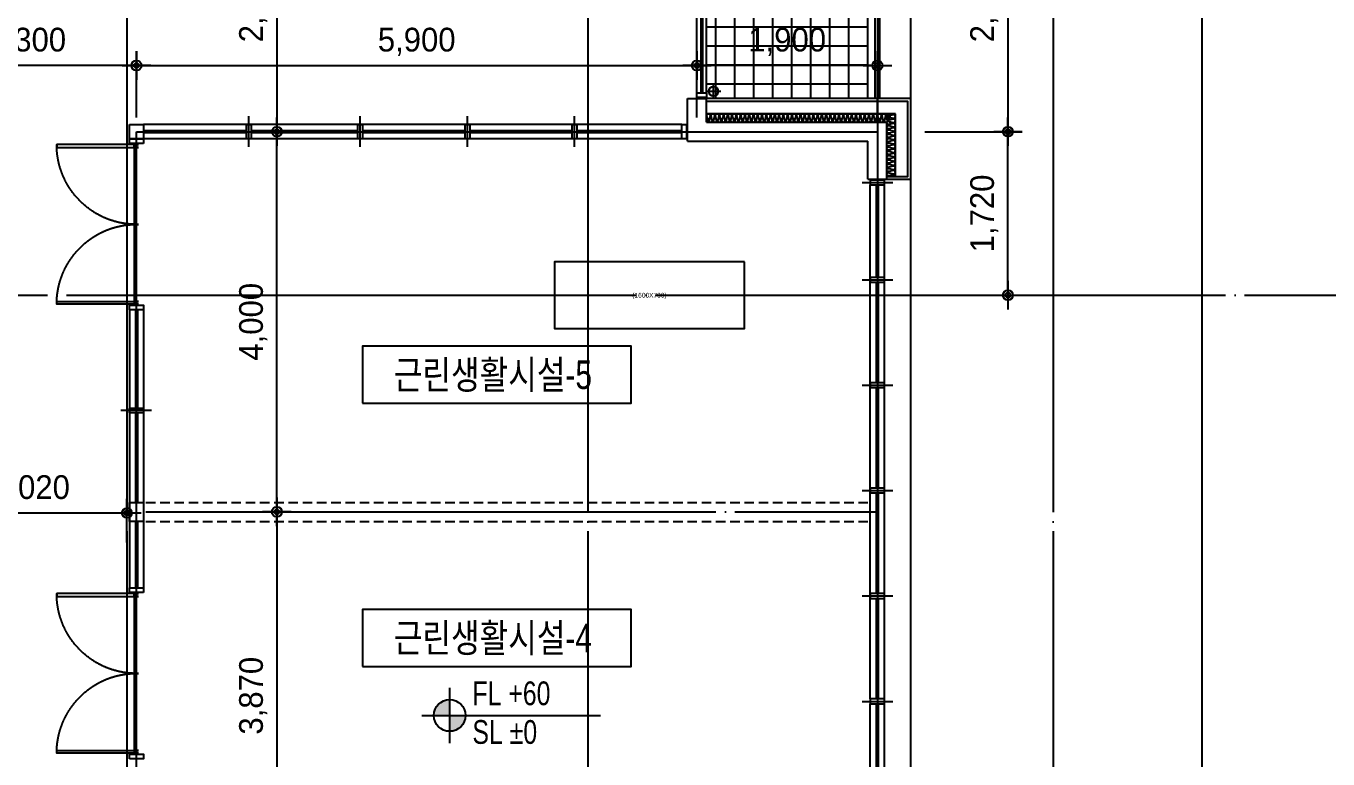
# Model space of a CAD drawing. Header units: millimetres. Extents: x 0 to 1390178, y 0 to 110113.
# Drawn here: x 555010 to 568715, y 31801 to 39513 of the extents above; entities that cross this region are included whole.
import ezdxf
from ezdxf.enums import TextEntityAlignment as Align
from ezdxf.xclip import XClip

# ---------------------------------------------------------------- set-up
doc = ezdxf.new("R2010")
doc.units = ezdxf.units.MM
doc.header["$LTSCALE"] = 100
doc.header["$XCLIPFRAME"] = 0
for name, pattern in [('X - 평면도$0$CEN', [62, 60, -1, 0, -1]), ('X - 평면도$0$H1', [1, 0.5, -0.5]), ('X - 평면도$0$HID', [1.5, 1, -0.5])]:
    doc.linetypes.add(name, pattern=pattern)
doc.layers.get('DEFPOINTS').update_dxf_attribs({"color": 145})
for name, color, linetype in [('AA-MKXS', 7, 'Continuous'), ('AA-XXXX-SYMB', 7, 'Continuous'), ('AA-XXXX-TEXT', 3, 'Continuous'), ('DIM', 7, 'Continuous'), ('ROM', 7, 'Continuous'), ('X - 평면도$0$00-피난사다리', 8, 'Continuous'), ('X - 평면도$0$A-CEN', 1, 'X - 평면도$0$CEN'), ('X - 평면도$0$A-grid', 7, 'Continuous'), ('X - 평면도$0$A-INS', 9, 'Continuous'), ('X - 평면도$0$A-TILE', 253, 'Continuous'), ('X - 평면도$0$AA-DWXM-DOOR', 4, 'Continuous'), ('X - 평면도$0$AA-DWXM-WIND', 4, 'Continuous'), ('X - 평면도$0$AA-EL-PCN4', 4, 'Continuous'), ('X - 평면도$0$AA-EL-PCN8', 8, 'Continuous'), ('X - 평면도$0$AA-FLXS-OTHR', 4, 'Continuous'), ('X - 평면도$0$AA-WAXM-CONC', 2, 'Continuous'), ('X - 평면도$0$AA-XXXX-CNTL', 1, 'X - 평면도$0$CEN'), ('X - 평면도$0$AA-XXXX-FINL', 6, 'Continuous'), ('X - 평면도$0$CEN', 1, 'X - 평면도$0$CEN'), ('X - 평면도$0$HID', 7, 'X - 평면도$0$HID'), ('X - 평면도$0$칸막이', 7, 'X - 평면도$0$HID')]:
    doc.layers.add(name, color=color, linetype=linetype)
doc.layers.add('X - 평면도$0$A-door', color=4, linetype='Continuous', lineweight=25)
doc.layers.add('X - 평면도$0$AA-GUIDE-실명', color=125, linetype='Continuous', plot=False)
doc.layers.add('X - 평면도$0$DEFPOINT', color=163, linetype='Continuous', plot=False)
doc.styles.add('HAUD01', font='Dotum.ttf')
doc.styles.add('X - 평면도$0$HAUD01', font='Dotum.ttf')
doc.styles.add('X - 평면도$0$STANDARD', font='Dotum.ttf')
doc.dimstyles.new('HAUD-80', dxfattribs={"dimscale": 100, "dimtxt": 2.5, "dimasz": 0.5, "dimexe": 0, "dimexo": 1.5, "dimgap": 1, "dimtad": 1, "dimdec": 0, "dimdsep": 46, "dimlunit": 6, "dimtxsty": 'HAUD01', "dimblk": 'Z_DOT', "dimcen": 2.5, "dimdle": 1.5, "dimclrd": 7, "dimclre": 7, "dimclrt": 4, "dimadec": 0, "dimazin": 0, "dimtfac": 1, "dimtdec": 0, "dimtix": 1, "dimtmove": 2, "dimatfit": 3, "dimfxl": 1, "dimtvp": 1, "dimtolj": 1, "dimtzin": 0, "dimarcsym": 0})

# ---------------------------------------------------------------- blocks, each defined once
blk = doc.blocks.new('X - 평면도$0$2F PL')
at = {"layer": 'X - 평면도$0$AA-WAXM-CONC'}
for p, q in [((-5417, 20991), (-5417, 21441)), ((-5417, 21441), (-5217, 21441)), ((-5217, 21191), (-5217, 21441)), ((-5217, 21191), (-3317, 21191)), ((-3317, 20591), (-3317, 21191)), ((-5417, 20991), (-3517, 20991)), ((-3517, 20591), (-3517, 20991)), ((-3517, 20591), (-3317, 20591))]:
    blk.add_line(p, q, dxfattribs=at)
blk = doc.blocks.new('X - 평면도$0$2F_COL')
at = {"layer": 'X - 평면도$0$AA-WAXM-CONC'}
blk.add_lwpolyline([(-48178, -36177), (-50178, -36177), (-50178, -36877), (-48178, -36877)], close=True, dxfattribs=at)
at = {"layer": 'X - 평면도$0$DEFPOINT', "style": 'X - 평면도$0$STANDARD'}
blk.add_text('(1600X700)', height=50, dxfattribs=at).set_placement((-49178, -36527), align=Align.MIDDLE_CENTER)
blk = doc.blocks.new('X - 평면도$0$A$C5FB3742D')
at = {"layer": 'X - 평면도$0$AA-DWXM-DOOR', "color": 8}
for p, q in [((40, 640), (644, 640)), ((55, 600), (665, 600)), ((55, 540), (665, 540))]:
    blk.add_line(p, q, dxfattribs=at)
at = {"layer": 'X - 평면도$0$AA-DWXM-DOOR'}
for points in [[(680, 1280), (680, 640), (644, 640), (644, 1280), (680, 1280)], [(10, 640), (10, 540), (55, 540), (55, 600), (40, 600), (40, 640), (10, 640)], [(710, 640), (710, 540), (665, 540), (665, 600), (680, 600), (680, 640), (710, 640)]]:
    blk.add_lwpolyline(points, dxfattribs=at)
blk.add_arc((680, 640), 640, 90, 180, dxfattribs=at)
at = {"layer": 'X - 평면도$0$DEFPOINT'}
for p, q in [((0, 640), (0, 540)), ((720, 640), (720, 540))]:
    blk.add_line(p, q, dxfattribs=at)
blk = doc.blocks.new('X - 평면도$0$A$Ca3206710')
at = {"layer": 'X - 평면도$0$00-피난사다리', "linetype": 'X - 평면도$0$HID'}
for p, q in [((730, 350), (0, -350)), ((730, -350), (0, 350))]:
    blk.add_line(p, q, dxfattribs=at)
blk.add_lwpolyline([(730, -350), (0, -350), (0, 350), (730, 350)], close=True, dxfattribs=at)
blk.add_lwpolyline([(671, -320), (59, -320, -0.418138), (30, -291), (30, 291, -0.418138), (59, 320), (671, 320, -0.311699), (700, 291), (700, -291, -0.314159)], format="xyb", close=True, dxfattribs=at)
blk.add_circle((378, 0), 325, dxfattribs=at)
blk = doc.blocks.new('X - 평면도$0$A$Cf7d3a06a')
at = {"layer": 'X - 평면도$0$A-TILE'}
for p, q in [((-2050, 1960), (-2050, 2000)), ((-1850, 1960), (-1850, 2000)), ((-1650, 1960), (-1650, 2000)), ((-450, 1950), (-1510, 1950)), ((-1450, 0), (-1450, 2000)), ((-1250, 0), (-1250, 2000)), ((-1050, 0), (-1050, 2000)), ((-850, 0), (-850, 2000)), ((-650, 0), (-650, 2000)), ((-450, 1750), (-1545, 1750)), ((-450, 1550), (-1659, 1550)), ((-1650, 0), (-1650, 1561)), ((-1850, 0), (-1850, 1395)), ((-2050, 0), (-2050, 1328)), ((-450, 1350), (-1956, 1350)), ((-450, 1150), (-2150, 1150)), ((-450, 950), (-2150, 950)), ((-450, 750), (-2150, 750)), ((-450, 550), (-2150, 550)), ((-450, 350), (-2150, 350)), ((-450, 150), (-2150, 150))]:
    blk.add_line(p, q, dxfattribs=at)
at = {"layer": 'X - 평면도$0$AA-DWXM-WIND', "color": 8}
for p, q in [((-2250, 60), (-2250, 1290)), ((-2150, 60), (-2150, 1290))]:
    blk.add_line(p, q, dxfattribs=at)
at = {"layer": 'X - 평면도$0$AA-DWXM-WIND'}
for p, q in [((-2210, 1290), (-2210, 60)), ((-2190, 1290), (-2190, 60))]:
    blk.add_line(p, q, dxfattribs=at)
blk.add_lwpolyline([(-2150, 60), (-2150, 10), (-2250, 10), (-2250, 60)], close=True, dxfattribs=at)
at = {"layer": 'X - 평면도$0$AA-EL-PCN4'}
for p, q in [((-450, 0), (-450, 2000)), ((-375, 0), (-375, 2000)), ((-325, 0), (-325, 2000)), ((0, 0), (0, 2000))]:
    blk.add_line(p, q, dxfattribs=at)
at = {"xscale": -1}
blk.add_blockref('X - 평면도$0$A$Ca3206710', (-1050, 1237, 0), dxfattribs=at)
at = {"layer": 'X - 평면도$0$AA-WAXM-CONC', "xscale": -1, "rotation": 270}
blk.add_blockref('X - 평면도$0$A$C5FB3742D', (-2790, 1280), dxfattribs=at)
blk = doc.blocks.new('X - 평면도$0$A$C14A644CA')
at = {"layer": 'X - 평면도$0$AA-FLXS-OTHR', "color": 1}
for p, q in [((75, 0), (-75, 0)), ((0, -75), (0, 75))]:
    blk.add_line(p, q, dxfattribs=at)
at = {"layer": 'X - 평면도$0$AA-FLXS-OTHR'}
blk.add_circle((0, 0), 50, dxfattribs=at)
at = {"layer": 'X - 평면도$0$AA-GUIDE-실명', "style": 'X - 평면도$0$HAUD01'}
blk.add_text('Ø100', height=20, dxfattribs=at).set_placement((0, 0), align=Align.MIDDLE_CENTER)
blk = doc.blocks.new('*U1016')
at = {"layer": 'X - 평면도$0$A-door', "color": 9}
for p, q in [((-850, 20), (850, 20)), ((-850, -20), (850, -20))]:
    blk.add_line(p, q, dxfattribs=at)
at = {"layer": 'X - 평면도$0$A-door', "linetype": 'X - 평면도$0$H1'}
for points in [[(-840, -25), (-840, 840), (-810, 840), (-810, -25)], [(840, -25), (840, 840), (810, 840), (810, -25)]]:
    blk.add_lwpolyline(points, close=True, dxfattribs=at)
at = {"layer": 'X - 평면도$0$A-door'}
for points in [[(-900, -75), (-850, -75), (-850, 75), (-900, 75)], [(-840, 25), (-840, -840), (-810, -840), (-810, 25)], [(840, 25), (840, -840), (810, -840), (810, 25)], [(850, 75), (850, -75), (900, -75), (900, 75)]]:
    blk.add_lwpolyline(points, close=True, dxfattribs=at)
for centre in [(-825, 0), (825, 0)]:
    blk.add_circle(centre, 5, dxfattribs=at)
at = {"layer": 'X - 평면도$0$A-door', "color": 1, "linetype": 'X - 평면도$0$H1'}
for centre, start, end in [((-840, 0), 0, 90), ((840, 0), 90, 180)]:
    blk.add_arc(centre, 840, start, end, dxfattribs=at)
at = {"layer": 'X - 평면도$0$A-door', "color": 1}
for centre, start, end in [((-840, 0), 270, 0), ((840, 0), 180, 270)]:
    blk.add_arc(centre, 840, start, end, dxfattribs=at)
blk = doc.blocks.new('X - 평면도', base_point=(-475.4, -286.7))
at = {"layer": 'X - 평면도$0$A-CEN', "color": 5}
blk.add_line((837072, 68689.6), (837072, 22495.2), dxfattribs=at)
at = {"layer": 'X - 평면도$0$A-INS'}
for p, q in [((835412, 54483.1), (833418.3, 54483.1)), ((835412, 53823.1), (835412, 54483.1))]:
    blk.add_line(p, q, dxfattribs=at)
for points in [[(833422, 54393.1, 0.5248557), (833438.8, 54417.5), (833427.7, 54458.7, -1.4491979), (833461.3, 54458.7), (833450.2, 54417.5, 0.5248557), (833467, 54393.1, 0.5248557), (833483.8, 54417.5), (833472.7, 54458.7, -1.4491979), (833506.3, 54458.7), (833495.2, 54417.5, 0.5248557), (833512, 54393.1, 0.5248557), (833528.8, 54417.5), (833517.7, 54458.7, -1.4491979), (833551.3, 54458.7), (833540.2, 54417.5, 0.5248557), (833557, 54393.1, 0.5248557), (833573.8, 54417.5), (833562.7, 54458.7, -1.4491979), (833596.3, 54458.7), (833585.2, 54417.5, 0.5248557), (833602, 54393.1, 0.5248557), (833618.8, 54417.5), (833607.7, 54458.7, -1.4491979), (833641.3, 54458.7), (833630.2, 54417.5, 0.5248557), (833647, 54393.1, 0.5248557), (833663.8, 54417.5), (833652.7, 54458.7, -1.4491979), (833686.3, 54458.7), (833675.2, 54417.5, 0.5248557), (833692, 54393.1, 0.5248557), (833708.8, 54417.5), (833697.7, 54458.7, -1.4491979), (833731.3, 54458.7), (833720.2, 54417.5, 0.5248557), (833737, 54393.1, 0.5248557), (833753.8, 54417.5), (833742.7, 54458.7, -1.4491979), (833776.3, 54458.7), (833765.2, 54417.5, 0.5248557), (833782, 54393.1, 0.5248557), (833798.8, 54417.5), (833787.7, 54458.7, -1.4491979), (833821.3, 54458.7), (833810.2, 54417.5, 0.5248557), (833827, 54393.1, 0.5248557), (833843.8, 54417.5), (833832.7, 54458.7, -1.4491979), (833866.3, 54458.7), (833855.2, 54417.5, 0.5248557), (833872, 54393.1, 0.5248557), (833888.8, 54417.5), (833877.7, 54458.7, -1.4491979), (833911.3, 54458.7), (833900.2, 54417.5, 0.5248557), (833917, 54393.1, 0.5248557), (833933.8, 54417.5), (833922.7, 54458.7, -1.4491979), (833956.3, 54458.7), (833945.2, 54417.5, 0.5248557), (833962, 54393.1, 0.5248557), (833978.8, 54417.5), (833967.7, 54458.7, -1.4491979), (834001.3, 54458.7), (833990.2, 54417.5, 0.5248557), (834007, 54393.1, 0.5248557), (834023.8, 54417.5), (834012.7, 54458.7, -1.4491979), (834046.3, 54458.7), (834035.2, 54417.5, 0.5248557), (834052, 54393.1, 0.5248557), (834068.8, 54417.5), (834057.7, 54458.7, -1.4491979), (834091.3, 54458.7), (834080.2, 54417.5, 0.5248557), (834097, 54393.1, 0.5248557), (834113.8, 54417.5), (834102.7, 54458.7, -1.4491979), (834136.3, 54458.7), (834125.2, 54417.5, 0.5248557), (834142, 54393.1, 0.5248557), (834158.8, 54417.5), (834147.7, 54458.7, -1.4491979), (834181.3, 54458.7), (834170.2, 54417.5, 0.5248557), (834187, 54393.1, 0.5248557), (834203.8, 54417.5), (834192.7, 54458.7, -1.4491979), (834226.3, 54458.7), (834215.2, 54417.5, 0.5248557), (834232, 54393.1, 0.5248557), (834248.8, 54417.5), (834237.7, 54458.7, -1.4491979), (834271.3, 54458.7), (834260.2, 54417.5, 0.5248557), (834277, 54393.1, 0.5248557), (834293.8, 54417.5), (834282.7, 54458.7, -1.4491979), (834316.3, 54458.7), (834305.2, 54417.5, 0.5248557), (834322, 54393.1, 0.5248557), (834338.8, 54417.5), (834327.7, 54458.7, -1.4491979), (834361.3, 54458.7), (834350.2, 54417.5, 0.5248557), (834367, 54393.1, 0.5248557), (834383.8, 54417.5), (834372.7, 54458.7, -1.4491979), (834406.3, 54458.7), (834395.2, 54417.5, 0.5248557), (834412, 54393.1, 0.5248557), (834428.8, 54417.5), (834417.7, 54458.7, -1.4491979), (834451.3, 54458.7), (834440.2, 54417.5, 0.5248557), (834457, 54393.1, 0.5248557), (834473.8, 54417.5), (834462.7, 54458.7, -1.4491979), (834496.3, 54458.7), (834485.2, 54417.5, 0.5248557), (834502, 54393.1, 0.5248557), (834518.8, 54417.5), (834507.7, 54458.7, -1.4491979), (834541.3, 54458.7), (834530.2, 54417.5, 0.5248557), (834547, 54393.1, 0.5248557), (834563.8, 54417.5), (834552.7, 54458.7, -1.4491979), (834586.3, 54458.7), (834575.2, 54417.5, 0.5248557), (834592, 54393.1, 0.5248557), (834608.8, 54417.5), (834597.7, 54458.7, -1.4491979), (834631.3, 54458.7), (834620.2, 54417.5, 0.5248557), (834637, 54393.1, 0.5248557), (834653.8, 54417.5), (834642.7, 54458.7, -1.4491979), (834676.3, 54458.7), (834665.2, 54417.5, 0.5248557), (834682, 54393.1, 0.5248557), (834698.8, 54417.5), (834687.7, 54458.7, -1.4491979), (834721.3, 54458.7), (834710.2, 54417.5, 0.5248557), (834727, 54393.1, 0.5248557), (834743.8, 54417.5), (834732.7, 54458.7, -1.4491979), (834766.3, 54458.7), (834755.2, 54417.5, 0.5248557), (834772, 54393.1, 0.5248557), (834788.8, 54417.5), (834777.7, 54458.7, -1.4491979), (834811.3, 54458.7), (834800.2, 54417.5, 0.5248557), (834817, 54393.1, 0.5248557), (834833.8, 54417.5), (834822.7, 54458.7, -1.4491979), (834856.3, 54458.7), (834845.2, 54417.5, 0.5248557), (834862, 54393.1, 0.5248557), (834878.8, 54417.5), (834867.7, 54458.7, -1.4491979), (834901.3, 54458.7), (834890.2, 54417.5, 0.5248557), (834907, 54393.1, 0.5248557), (834923.8, 54417.5), (834912.7, 54458.7, -1.4491979), (834946.3, 54458.7), (834935.2, 54417.5, 0.5248557), (834952, 54393.1, 0.5248557), (834968.8, 54417.5), (834957.7, 54458.7, -1.4491979), (834991.3, 54458.7), (834980.2, 54417.5, 0.5248557), (834997, 54393.1, 0.5248557), (835013.8, 54417.5), (835002.7, 54458.7, -1.4491979), (835036.3, 54458.7), (835025.2, 54417.5, 0.5248557), (835042, 54393.1, 0.5248557), (835058.8, 54417.5), (835047.7, 54458.7, -1.4491979), (835081.3, 54458.7), (835070.2, 54417.5, 0.5248557), (835087, 54393.1, 0.5248557), (835103.8, 54417.5), (835092.7, 54458.7, -1.4491979), (835126.3, 54458.7), (835115.2, 54417.5, 0.5248557), (835132, 54393.1, 0.5248557), (835148.8, 54417.5), (835137.7, 54458.7, -1.4491979), (835171.3, 54458.7), (835160.2, 54417.5, 0.5248557), (835177, 54393.1, 0.5248557), (835193.8, 54417.5), (835182.7, 54458.7, -1.4491979), (835216.3, 54458.7), (835205.2, 54417.5, 0.5248557), (835222, 54393.1, 0.5248557), (835238.8, 54417.5), (835227.7, 54458.7, -1.4491979), (835261.3, 54458.7), (835250.2, 54417.5, 0.5248557), (835267, 54393.1, 0.5248557), (835283.8, 54417.5), (835272.7, 54458.7, -1.4491979), (835306.3, 54458.7), (835295.2, 54417.5, 0.5248557), (835312, 54393.1, 0.5248557), (835328.8, 54417.5), (835317.7, 54458.7, -1.4491979), (835351.3, 54458.7), (835340.2, 54417.5, 0.5248557), (835357, 54393.1)], [(835412, 53823.1, 0.5248557), (835387.6, 53839.9), (835346.4, 53828.8, -1.4491979), (835346.4, 53862.4), (835387.6, 53851.3, 0.5248557), (835412, 53868.1, 0.5248557), (835387.6, 53884.9), (835346.4, 53873.8, -1.4491979), (835346.4, 53907.4), (835387.6, 53896.3, 0.5248557), (835412, 53913.1, 0.5248557), (835387.6, 53929.9), (835346.4, 53918.8, -1.4491979), (835346.4, 53952.4), (835387.6, 53941.3, 0.5248557), (835412, 53958.1, 0.5248557), (835387.6, 53974.9), (835346.4, 53963.8, -1.4491979), (835346.4, 53997.4), (835387.6, 53986.3, 0.5248557), (835412, 54003.1, 0.5248557), (835387.6, 54019.9), (835346.4, 54008.8, -1.4491979), (835346.4, 54042.4), (835387.6, 54031.3, 0.5248557), (835412, 54048.1, 0.5248557), (835387.6, 54064.9), (835346.4, 54053.8, -1.4491979), (835346.4, 54087.4), (835387.6, 54076.3, 0.5248557), (835412, 54093.1, 0.5248557), (835387.6, 54109.9), (835346.4, 54098.8, -1.4491979), (835346.4, 54132.4), (835387.6, 54121.3, 0.5248557), (835412, 54138.1, 0.5248557), (835387.6, 54154.9), (835346.4, 54143.8, -1.4491979), (835346.4, 54177.4), (835387.6, 54166.3, 0.5248557), (835412, 54183.1, 0.5248557), (835387.6, 54199.9), (835346.4, 54188.8, -1.4491979), (835346.4, 54222.4), (835387.6, 54211.3, 0.5248557), (835412, 54228.1, 0.5248557), (835387.6, 54244.9), (835346.4, 54233.8, -1.4491979), (835346.4, 54267.4), (835387.6, 54256.3, 0.5248557), (835412, 54273.1, 0.5248557), (835387.6, 54289.9), (835346.4, 54278.8, -1.4491979), (835346.4, 54312.4), (835387.6, 54301.3, 0.5248557), (835412, 54318.1, 0.5248557), (835387.6, 54334.9), (835346.4, 54323.8, -1.4491979), (835346.4, 54357.4), (835387.6, 54346.3, 0.5248557), (835412, 54363.1, 0.5248557), (835387.6, 54379.9), (835346.4, 54368.8, -1.4491979), (835346.4, 54402.4), (835387.6, 54391.3, 0.5248557), (835412, 54408.1, 0.5248557), (835387.6, 54424.9), (835346.4, 54413.8, -1.4491979), (835346.4, 54447.4), (835387.6, 54436.3, 0.5248557), (835412, 54453.1, 0.5248557), (835387.6, 54469.9), (835346.4, 54458.8, -0.6707547), (835323.6, 54483.1, -0.6707547)]]:
    blk.add_lwpolyline(points, format="xyb", dxfattribs=at)
at = {"layer": 'X - 평면도$0$AA-DWXM-WIND', "color": 8}
for p, q in [((833162, 54368.1), (827497, 54368.1)), ((833162, 54218.1), (827497, 54218.1)), ((835147, 48324.3), (835147, 53733.1)), ((835297, 48324.3), (835297, 53733.1)), ((827347, 52418.1), (827347, 49493.1)), ((827497, 52418.1), (827497, 49493.1)), ((835147, 43889.3), (835147, 48274.3)), ((835297, 43889.3), (835297, 48274.3))]:
    blk.add_line(p, q, dxfattribs=at)
at = {"layer": 'X - 평면도$0$AA-DWXM-WIND'}
for p, q in [((828578.9, 54303.1), (827497, 54303.1)), ((828578.9, 54283.1), (827497, 54283.1)), ((829753, 54303.1), (828628.9, 54303.1)), ((829753, 54283.1), (828628.9, 54283.1)), ((830881, 54303.1), (829803, 54303.1)), ((830881, 54283.1), (829803, 54283.1)), ((832009, 54303.1), (830931, 54303.1)), ((832009, 54283.1), (830931, 54283.1)), ((833162, 54303.1), (832059, 54303.1)), ((833162, 54283.1), (832059, 54283.1)), ((835212, 52759.3), (835212, 53733.1)), ((835232, 52759.3), (835232, 53733.1)), ((835212, 51650.6), (835212, 52709.3)), ((835232, 51650.6), (835232, 52709.3)), ((827412, 52418.1), (827412, 51384.8)), ((827432, 52418.1), (827432, 51384.8)), ((835212, 50541.8), (835212, 51600.6)), ((835232, 50541.8), (835232, 51600.6)), ((827412, 51334.8), (827412, 50393.1)), ((827432, 51334.8), (827432, 50393.1)), ((835212, 49433.1), (835212, 50491.8)), ((835232, 49433.1), (835232, 50491.8)), ((827412, 50193.1), (827412, 49493.1)), ((827432, 50193.1), (827432, 49493.1)), ((835212, 48324.3), (835212, 49383.1)), ((835232, 48324.3), (835232, 49383.1)), ((835212, 47215.6), (835212, 48274.3)), ((835232, 47215.6), (835232, 48274.3))]:
    blk.add_line(p, q, dxfattribs=at)
for points in [[(827347, 54368.1), (827497, 54368.1), (827497, 54218.1), (827347, 54218.1)], [(828578.9, 54368.1), (828628.9, 54368.1), (828628.9, 54218.1), (828578.9, 54218.1)], [(829753, 54368.1), (829803, 54368.1), (829803, 54218.1), (829753, 54218.1)], [(830881, 54368.1), (830931, 54368.1), (830931, 54218.1), (830881, 54218.1)], [(832009, 54368.1), (832059, 54368.1), (832059, 54218.1), (832009, 54218.1)], [(833162, 54368.1), (833212, 54368.1), (833212, 54218.1), (833162, 54218.1)], [(835147, 53733.1), (835297, 53733.1), (835297, 53783.1), (835147, 53783.1)], [(835147, 52709.3), (835297, 52709.3), (835297, 52759.3), (835147, 52759.3)], [(835147, 51600.6), (835297, 51600.6), (835297, 51650.6), (835147, 51650.6)], [(827347, 51334.8), (827347, 51384.8), (827497, 51384.8), (827497, 51334.8)], [(835147, 50491.8), (835297, 50491.8), (835297, 50541.8), (835147, 50541.8)], [(827347, 50393.1), (827497, 50393.1), (827497, 50193.1), (827347, 50193.1)], [(835147, 49383.1), (835297, 49383.1), (835297, 49433.1), (835147, 49433.1)], [(835147, 48274.3), (835297, 48274.3), (835297, 48324.3), (835147, 48324.3)]]:
    blk.add_lwpolyline(points, close=True, dxfattribs=at)
at = {"layer": 'X - 평면도$0$AA-EL-PCN8'}
for p, q in [((835572, 54393.1), (835572, 56893.1)), ((835572, 40673.1), (835572, 53793.1))]:
    blk.add_line(p, q, dxfattribs=at)
at = {"layer": 'X - 평면도$0$AA-XXXX-CNTL'}
for p, q in [((827322, 68689.6), (827322, 22495.2)), ((832172, 68689.6), (832172, 22495.2)), ((835222, 68689.6), (835222, 22495.2)), ((833222, 54293.1), (835222, 54293.1)), ((783286.2, 52573.1), (844213.6, 52573.1))]:
    blk.add_line(p, q, dxfattribs=at)
at = {"layer": 'X - 평면도$0$AA-XXXX-FINL'}
for points in [[(835322, 53793.1), (835572, 53793.1), (835572, 54643.1), (833422, 54643.1)], [(835322, 53823.1), (835542, 53823.1), (835542, 54613.1), (833422, 54613.1)]]:
    blk.add_lwpolyline(points, dxfattribs=at)
at = {"layer": 'X - 평면도$0$CEN'}
for p, q in [((827422, 54293.1), (833222, 54293.1)), ((827422, 39573.1), (827422, 54293.1)), ((827522, 50293.1), (835222, 50293.1))]:
    blk.add_line(p, q, dxfattribs=at)
at = {"layer": 'X - 평면도$0$DEFPOINT'}
for p, q in [((828603.9, 54134), (828603.9, 54456.4)), ((829778, 54134), (829778, 54456.4)), ((830906, 54134), (830906, 54456.4)), ((832034, 54134), (832034, 54456.4)), ((835062.9, 53758.1), (835385.3, 53758.1)), ((835062.9, 52734.3), (835385.3, 52734.3)), ((835062.9, 51625.6), (835385.3, 51625.6)), ((827581, 51359.8), (827258.7, 51359.8)), ((835062.9, 50516.8), (835385.3, 50516.8)), ((835062.9, 49408.1), (835385.3, 49408.1)), ((835062.9, 48299.3), (835385.3, 48299.3))]:
    blk.add_line(p, q, dxfattribs=at)
blk.add_lwpolyline([(838640.5, 68365.6), (821472.6, 68450.8), (816191.2, 68315.3), (809042.1, 68006.8), (790833.1, 66148.4), (790521.2, 57737.5), (790473, 49209.6), (789931.7, 42085), (788804.5, 24415.6), (788582.9, 17927.4), (799789, 17869.8), (800018.4, 24614.7), (818441.5, 24941.8), (817930.2, 30624.5), (838639.2, 33202.2)], close=True, dxfattribs=at)
at = {"layer": 'X - 평면도$0$칸막이'}
for p, q in [((827522, 50393.1), (835122, 50393.1)), ((827522, 50193.1), (835122, 50193.1))]:
    blk.add_line(p, q, dxfattribs=at)
for name, p in [('X - 평면도$0$2F PL', (838639.2, 33202.2)), ('X - 평면도$0$2F_COL', (882000, 89100)), ('X - 평면도$0$A$C14A644CA', (833497, 54718.1))]:
    blk.add_blockref(name, p)
at = {"layer": 'X - 평면도$0$A-grid'}
ref = blk.add_blockref('*U1016', (827422, 53318.1), dxfattribs=dict(at, xscale=-1, rotation=270))
XClip(ref).set_block_clipping_path([(905, 80), (850, 80), (850, 20), (-845.0000000153, 19.9999999999), (-845, 79.9999999999), (-905, 79.9999999999), (-905, -80.0000000001), (-845.0000000154, -80), (-845.0000000146, -845.0000000156), (845.0000000147, -845.0000000154), (845.0000000147, -80), (905, -80)])
ref = blk.add_blockref('*U1016', (827422, 48593.1), dxfattribs=dict(at, xscale=-1, rotation=270))
XClip(ref).set_block_clipping_path([(905, 80), (850, 80), (850, 20), (-845.0000000153, 19.9999999999), (-845, 79.9999999999), (-905, 79.9999999999), (-905, -80.0000000001), (-845.0000000154, -80), (-845.0000000146, -845.0000000156), (845.0000000147, -845.0000000154), (845.0000000147, -80), (905, -80)])
at = {"layer": 'X - 평면도$0$HID'}
blk.add_blockref('X - 평면도$0$A$Cf7d3a06a', (835572, 54643.1), dxfattribs=at)
blk = doc.blocks.new('Z_DOT')
at = {"layer": 'DIM', "color": 0}
for p, q in [((0, -3), (0, 3)), ((-3, 0), (3, 0))]:
    blk.add_line(p, q, dxfattribs=at)
for radius in [1.05, 0.525]:
    blk.add_circle((0, 0), radius, dxfattribs=at)
blk = doc.blocks.new('*D338')
at = {"layer": 'DEFPOINTS', "color": 0, "transparency": 16777216}
for p in [(564322, 38401), (565346, 38401), (564322, 36681)]:
    blk.add_point(p, dxfattribs=at)
at = {"layer": 'DIM', "color": 7, "lineweight": -2, "transparency": 16777216}
for p, q in [((564472, 38401), (565346, 38401)), ((565346, 36731), (565346, 38351)), ((564472, 36681), (565346, 36681))]:
    blk.add_line(p, q, dxfattribs=at)
at = {"layer": 'DIM', "color": 7, "lineweight": -2, "transparency": 16777216, "xscale": 50, "yscale": 50, "zscale": 50}
for p, rotation in [((565346, 38401), 90), ((565346, 36681), 270)]:
    blk.add_blockref('Z_DOT', p, dxfattribs=dict(at, rotation=rotation))
at = {"layer": 'DIM', "color": 4, "transparency": 16777216, "insert": (565097, 37541), "char_height": 250, "attachment_point": 5, "rotation": 90, "style": 'HAUD01'}
blk.add_mtext('\\A1;1,720', dxfattribs=at)
blk = doc.blocks.new('*D340')
at = {"layer": 'DEFPOINTS', "color": 0, "transparency": 16777216}
for p in [(564322, 41101), (564322, 38401), (565346, 38401)]:
    blk.add_point(p, dxfattribs=at)
at = {"layer": 'DIM', "color": 7, "lineweight": -2, "transparency": 16777216}
for p, q in [((564472, 41101), (565346, 41101)), ((565346, 41051), (565346, 38451)), ((564472, 38401), (565346, 38401))]:
    blk.add_line(p, q, dxfattribs=at)
at = {"layer": 'DIM', "color": 7, "lineweight": -2, "transparency": 16777216, "xscale": 50, "yscale": 50, "zscale": 50}
for p, rotation in [((565346, 41101), 90), ((565346, 38401), 270)]:
    blk.add_blockref('Z_DOT', p, dxfattribs=dict(at, rotation=rotation))
at = {"layer": 'DIM', "color": 4, "transparency": 16777216, "insert": (565097, 39751), "char_height": 250, "attachment_point": 5, "rotation": 90, "style": 'HAUD01'}
blk.add_mtext('\\A1;2,700', dxfattribs=at)
blk = doc.blocks.new('*D402')
at = {"layer": 'DEFPOINTS', "color": 0, "transparency": 16777216}
for p in [(557039, 34401), (557039, 30531), (557650, 30531)]:
    blk.add_point(p, dxfattribs=at)
at = {"layer": 'DIM', "color": 7, "lineweight": -2, "transparency": 16777216}
for p, q in [((557189, 34401), (557650, 34401)), ((557650, 34351), (557650, 30581)), ((557189, 30531), (557650, 30531))]:
    blk.add_line(p, q, dxfattribs=at)
at = {"layer": 'DIM', "color": 7, "lineweight": -2, "transparency": 16777216, "xscale": 50, "yscale": 50, "zscale": 50}
for p, rotation in [((557650, 34401), 90), ((557650, 30531), 270)]:
    blk.add_blockref('Z_DOT', p, dxfattribs=dict(at, rotation=rotation))
at = {"layer": 'DIM', "color": 4, "transparency": 16777216, "insert": (557401, 32466), "char_height": 250, "attachment_point": 5, "rotation": 90, "style": 'HAUD01'}
blk.add_mtext('\\A1;3,870', dxfattribs=at)
blk = doc.blocks.new('*D403')
at = {"layer": 'DEFPOINTS', "color": 0, "transparency": 16777216}
for p in [(557039, 38401), (557650, 38401), (557039, 34401)]:
    blk.add_point(p, dxfattribs=at)
at = {"layer": 'DIM', "color": 7, "lineweight": -2, "transparency": 16777216}
for p, q in [((557189, 38401), (557650, 38401)), ((557650, 34451), (557650, 38351)), ((557189, 34401), (557650, 34401))]:
    blk.add_line(p, q, dxfattribs=at)
at = {"layer": 'DIM', "color": 7, "lineweight": -2, "transparency": 16777216, "xscale": 50, "yscale": 50, "zscale": 50}
for p, rotation in [((557650, 38401), 90), ((557650, 34401), 270)]:
    blk.add_blockref('Z_DOT', p, dxfattribs=dict(at, rotation=rotation))
at = {"layer": 'DIM', "color": 4, "transparency": 16777216, "insert": (557401, 36401), "char_height": 250, "attachment_point": 5, "rotation": 90, "style": 'HAUD01'}
blk.add_mtext('\\A1;4,000', dxfattribs=at)
blk = doc.blocks.new('*D404')
at = {"layer": 'DEFPOINTS', "color": 0, "transparency": 16777216}
for p in [(557039, 41101), (557039, 38401), (557650, 38401)]:
    blk.add_point(p, dxfattribs=at)
at = {"layer": 'DIM', "color": 7, "lineweight": -2, "transparency": 16777216}
for p, q in [((557189, 41101), (557650, 41101)), ((557650, 41051), (557650, 38451)), ((557189, 38401), (557650, 38401))]:
    blk.add_line(p, q, dxfattribs=at)
at = {"layer": 'DIM', "color": 7, "lineweight": -2, "transparency": 16777216, "xscale": 50, "yscale": 50, "zscale": 50}
for p, rotation in [((557650, 41101), 90), ((557650, 38401), 270)]:
    blk.add_blockref('Z_DOT', p, dxfattribs=dict(at, rotation=rotation))
at = {"layer": 'DIM', "color": 4, "transparency": 16777216, "insert": (557401, 39751), "char_height": 250, "attachment_point": 5, "rotation": 90, "style": 'HAUD01'}
blk.add_mtext('\\A1;2,700', dxfattribs=at)
blk = doc.blocks.new('C1E7A367F')
at = {"layer": 'AA-XXXX-SYMB'}
h = blk.add_hatch(color=256, dxfattribs=at)
h.paths.add_polyline_path([(-800, 0), (0, 0), (0, 800, 0.414214)])
h.paths.add_polyline_path([(0, 0), (0, -800, 0.414214), (800, 0)])
for p, q in [((0, -1400), (0, 1400)), ((-1400, 0), (7614, 0))]:
    blk.add_line(p, q, dxfattribs=at)
blk.add_circle((0, 0), 800, dxfattribs=at)
blk = doc.blocks.new('*D408')
at = {"layer": 'DEFPOINTS', "color": 0, "transparency": 16777216}
for p in [(556072, 34389), (554052, 33930), (556072, 33930)]:
    blk.add_point(p, dxfattribs=at)
at = {"layer": 'DIM', "color": 7, "lineweight": -2, "transparency": 16777216}
for p, q in [((554052, 34080), (554052, 34389)), ((554102, 34389), (556022, 34389)), ((556072, 34080), (556072, 34389))]:
    blk.add_line(p, q, dxfattribs=at)
at = {"layer": 'DIM', "color": 7, "lineweight": -2, "transparency": 16777216, "xscale": 50, "yscale": 50, "zscale": 50, "rotation": 180}
blk.add_blockref('Z_DOT', (554052, 34389), dxfattribs=at)
at = {"layer": 'DIM', "color": 7, "lineweight": -2, "transparency": 16777216, "xscale": 50, "yscale": 50, "zscale": 50}
blk.add_blockref('Z_DOT', (556072, 34389), dxfattribs=at)
at = {"layer": 'DIM', "color": 4, "transparency": 16777216, "insert": (555062, 34638), "char_height": 250, "attachment_point": 5, "style": 'HAUD01'}
blk.add_mtext('\\A1;2,020', dxfattribs=at)
blk = doc.blocks.new('*D432')
at = {"layer": 'DEFPOINTS', "color": 0, "transparency": 16777216}
for p in [(553872, 39098), (553872, 38401), (556172, 38401)]:
    blk.add_point(p, dxfattribs=at)
at = {"layer": 'DIM', "color": 7, "lineweight": -2, "transparency": 16777216}
for p, q in [((553872, 38551), (553872, 39098)), ((556122, 39098), (553922, 39098)), ((556172, 38551), (556172, 39098))]:
    blk.add_line(p, q, dxfattribs=at)
at = {"layer": 'DIM', "color": 7, "lineweight": -2, "transparency": 16777216, "xscale": 50, "yscale": 50, "zscale": 50, "rotation": 180}
blk.add_blockref('Z_DOT', (553872, 39098), dxfattribs=at)
at = {"layer": 'DIM', "color": 7, "lineweight": -2, "transparency": 16777216, "xscale": 50, "yscale": 50, "zscale": 50}
blk.add_blockref('Z_DOT', (556172, 39098), dxfattribs=at)
at = {"layer": 'DIM', "color": 4, "transparency": 16777216, "insert": (555022, 39347), "char_height": 250, "attachment_point": 5, "style": 'HAUD01'}
blk.add_mtext('\\A1;2,300', dxfattribs=at)
blk = doc.blocks.new('*D433')
at = {"layer": 'DEFPOINTS', "color": 0, "transparency": 16777216}
for p in [(562072, 39098), (556172, 38401), (562072, 38401)]:
    blk.add_point(p, dxfattribs=at)
at = {"layer": 'DIM', "color": 7, "lineweight": -2, "transparency": 16777216}
for p, q in [((556172, 38551), (556172, 39098)), ((556222, 39098), (562022, 39098)), ((562072, 38551), (562072, 39098))]:
    blk.add_line(p, q, dxfattribs=at)
at = {"layer": 'DIM', "color": 7, "lineweight": -2, "transparency": 16777216, "xscale": 50, "yscale": 50, "zscale": 50, "rotation": 180}
blk.add_blockref('Z_DOT', (556172, 39098), dxfattribs=at)
at = {"layer": 'DIM', "color": 7, "lineweight": -2, "transparency": 16777216, "xscale": 50, "yscale": 50, "zscale": 50}
blk.add_blockref('Z_DOT', (562072, 39098), dxfattribs=at)
at = {"layer": 'DIM', "color": 4, "transparency": 16777216, "insert": (559122, 39347), "char_height": 250, "attachment_point": 5, "style": 'HAUD01'}
blk.add_mtext('\\A1;5,900', dxfattribs=at)
blk = doc.blocks.new('*D434')
at = {"layer": 'DEFPOINTS', "color": 0, "transparency": 16777216}
for p in [(562072, 39098), (562072, 38401), (563972, 38401)]:
    blk.add_point(p, dxfattribs=at)
at = {"layer": 'DIM', "color": 7, "lineweight": -2, "transparency": 16777216}
for p, q in [((562072, 38551), (562072, 39098)), ((563922, 39098), (562122, 39098)), ((563972, 38551), (563972, 39098))]:
    blk.add_line(p, q, dxfattribs=at)
at = {"layer": 'DIM', "color": 7, "lineweight": -2, "transparency": 16777216, "xscale": 50, "yscale": 50, "zscale": 50, "rotation": 180}
blk.add_blockref('Z_DOT', (562072, 39098), dxfattribs=at)
at = {"layer": 'DIM', "color": 7, "lineweight": -2, "transparency": 16777216, "xscale": 50, "yscale": 50, "zscale": 50}
blk.add_blockref('Z_DOT', (563972, 39098), dxfattribs=at)
at = {"layer": 'DIM', "color": 4, "transparency": 16777216, "insert": (563022, 39347), "char_height": 250, "attachment_point": 5, "style": 'HAUD01'}
blk.add_mtext('\\A1;1,900', dxfattribs=at)

msp = doc.modelspace()

# ---------------------------------------------------------------- block references
ref = msp.add_blockref('X - 평면도', (-271725.3, -16179.1))
XClip(ref).set_block_clipping_path([(775249.9173510048, 15892.4063044167), (859249.9173510048, 75292.4063044167)])

# ---------------------------------------------------------------- next in the draw order: linework, layer by layer
at = {"layer": 'ROM', "color": 0, "linetype": 'Continuous'}
for points in [[(558551.5, 35543.8), (561378, 35543.8), (561378, 36143.8), (558551.5, 36143.8)], [(558551.5, 32773.8), (561378, 32773.8), (561378, 33373.8), (558551.5, 33373.8)]]:
    msp.add_lwpolyline(points, close=True, dxfattribs=at)

# ---------------------------------------------------------------- next in the draw order: block references
at = {"layer": 'AA-MKXS', "xscale": 0.2083333330228925, "yscale": 0.2083333330228925, "zscale": 0.2083333330228925}
msp.add_blockref('C1E7A367F', (559469.3, 32258), dxfattribs=at)

# ---------------------------------------------------------------- next in the draw order: texts
at = {"layer": 'AA-XXXX-TEXT', "style": 'HAUD01', "width": 0.8}
for s, p in [('근린생활시설-5', (559924.2, 35843.8)), ('근린생활시설-4', (559924.2, 33073.8))]:
    msp.add_text(s, height=300, dxfattribs=at).set_placement(p, align=Align.MIDDLE_CENTER)
for s, p in [('FL +60', (559708.3, 32291.4)), ('SL ±0', (559708.3, 31884.6))]:
    msp.add_text(s, height=250, dxfattribs=at).set_placement(p, align=Align.BOTTOM_LEFT)

# ---------------------------------------------------------------- next in the draw order: dimensions: what is measured, and where the dimension line sits
at = {"layer": 'DIM'}
for base, p1, p2, angle, picture, middle in [((557650.3, 38400.7), (557038.8, 41100.7), (557038.8, 38400.7), 90, '*D404', (557401.1, 39750.7)), ((565345.8, 38400.7), (564322.1, 41100.7), (564322.1, 38400.7), 90, '*D340', (565096.6, 39750.7)), ((557650.3, 38400.7), (557038.8, 34400.7), (557038.8, 38400.7), 270, '*D403', (557401.1, 36400.7)), ((565345.8, 38400.7), (564322.1, 36680.7), (564322.1, 38400.7), 270, '*D338', (565096.6, 37540.7)), ((557650.3, 30530.7), (557038.8, 34400.7), (557038.8, 30530.7), 90, '*D402', (557401.1, 32465.7))]:
    dim = msp.add_linear_dim(base=base, p1=p1, p2=p2, angle=angle, dimstyle='HAUD-80', dxfattribs=at)
    dim.commit()
    dim.dimension.update_dxf_attribs({"geometry": picture, "text_midpoint": middle})
dim = msp.add_linear_dim(base=(553872.1, 39098.2), p1=(556172.1, 38400.7), p2=(553872.1, 38400.7), dimstyle='HAUD-80', dxfattribs=at)
dim.commit()
dim.dimension.update_dxf_attribs({"geometry": '*D432', "text_midpoint": (555022.1, 39347.5)})
for p1, angle, picture, middle in [((556172.1, 38400.7), 180, '*D433', (559122.1, 39347.5)), ((563972.1, 38400.7), 0, '*D434', (563022.1, 39347.5))]:
    dim = msp.add_linear_dim(base=(562072.1, 39098.2), p1=p1, p2=(562072.1, 38400.7), angle=angle, dimstyle='HAUD-80', override={"dimscale": 100}, dxfattribs=at)
    dim.commit()
    dim.dimension.update_dxf_attribs({"geometry": picture, "text_midpoint": middle})
dim = msp.add_aligned_dim(p1=(554052.1, 33929.7), p2=(556072.1, 33929.7), distance=459.5, dimstyle='HAUD-80', dxfattribs=at)
dim.commit()
dim.dimension.update_dxf_attribs({"geometry": '*D408', "text_midpoint": (555062.1, 34638.4)})

doc.saveas('drawing.dxf')
